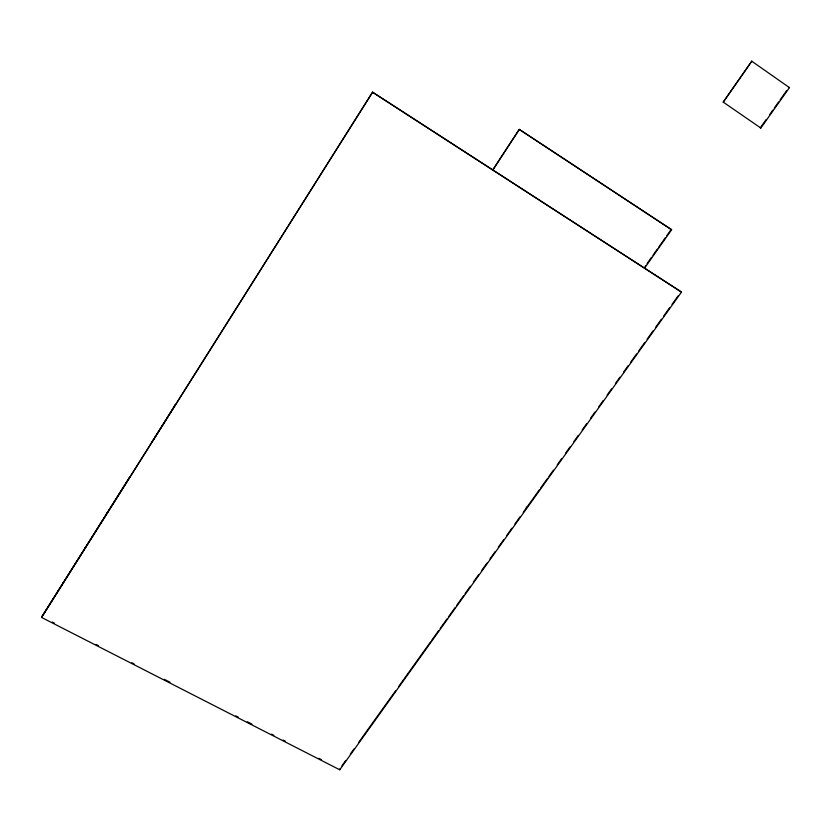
<?xml version="1.0" encoding="UTF-8"?>
<svg xmlns="http://www.w3.org/2000/svg" width="831" height="831" viewBox="0 0 831 831"><rect width="100%" height="100%" fill="white"/><g stroke="black" fill="none" stroke-linecap="round" stroke-linejoin="round"><path stroke-width="1.25" d="M175.248 405.123L175.383 404.614L152.198 441.677M129.48 477.7L129.657 477.119L41.55 617.433L339.713 769.776L681.493 292.086L372.6 92.158L41.81 616.727M107.095 513.205L107.292 512.592M85.022 548.2L85.25 547.556M63.26 582.708L63.509 582.032M41.55 617.433L372.6 92.158M519.302 129.376L492.825 169.919L519.302 129.376L671.614 229.74L644.586 268.081L645.687 265.629M723.23 102.12L751.764 61.224L723.23 102.12L760.822 128.036L789.45 87.619L751.764 61.224M647.152 263.562L651.525 257.35M652.979 255.283L657.363 249.071M658.817 247.004L665.382 237.687M666.846 235.62L671.219 229.408M766.192 119.519L760.323 127.808L760.822 128.036M769.859 114.346L772.788 110.201M774.253 108.134L778.657 101.922M780.122 99.855L786.718 90.537M341.946 765.798L345.727 760.51M350.256 754.184L354.037 748.897M358.566 742.561L362.337 737.284M362.7 736.785L395.577 690.821M398.527 686.707L403.887 679.207M404.427 678.449L430.562 641.916M431.829 640.14L438.633 630.636M440.139 628.527L446.943 619.022M448.449 616.914L455.253 607.409M456.759 605.3L463.563 595.796M465.069 593.677L470.356 586.291M473.379 582.064L478.666 574.678M481.689 570.45L486.976 563.065M489.999 558.837L495.286 551.441M498.299 547.224L503.586 539.828M506.609 535.611L511.896 528.215M514.919 523.987L520.206 516.602M523.229 512.374L539.35 489.843M540.607 488.088L547.629 478.261M548.907 476.475L553.446 470.138M557.217 464.861L561.756 458.525M565.527 453.248L570.066 446.912M573.837 441.635L578.366 435.299M582.147 430.011L586.676 423.675M590.457 418.398L594.986 412.062M598.767 406.785L603.296 400.449M607.077 395.172L611.606 388.835M615.387 383.558L619.916 377.222M623.686 371.945L628.226 365.609M630.49 362.441L636.536 353.985M638.8 350.817L644.835 342.372M647.11 339.204L653.145 330.759M655.42 327.591L661.455 319.146M663.72 315.977L669.765 307.532M672.03 304.364L678.075 295.919M788.92 87.432L789.45 87.619M52.166 622.014L54.462 623.188M96.074 644.451L98.39 645.635M131.869 662.743L134.175 663.927M164.278 679.311L169.971 682.22M235.775 715.855L238.082 717.039M247.316 721.755L251.938 724.113M271.56 734.147L273.877 735.331M283.111 740.047L285.417 741.231M318.896 758.339L321.213 759.524M372.672 92.355L681.493 292.086M519.531 129.615L671.614 229.74M526.324 507.139L526.553 507.731M339.682 768.966L339.713 769.776"/></g></svg>
